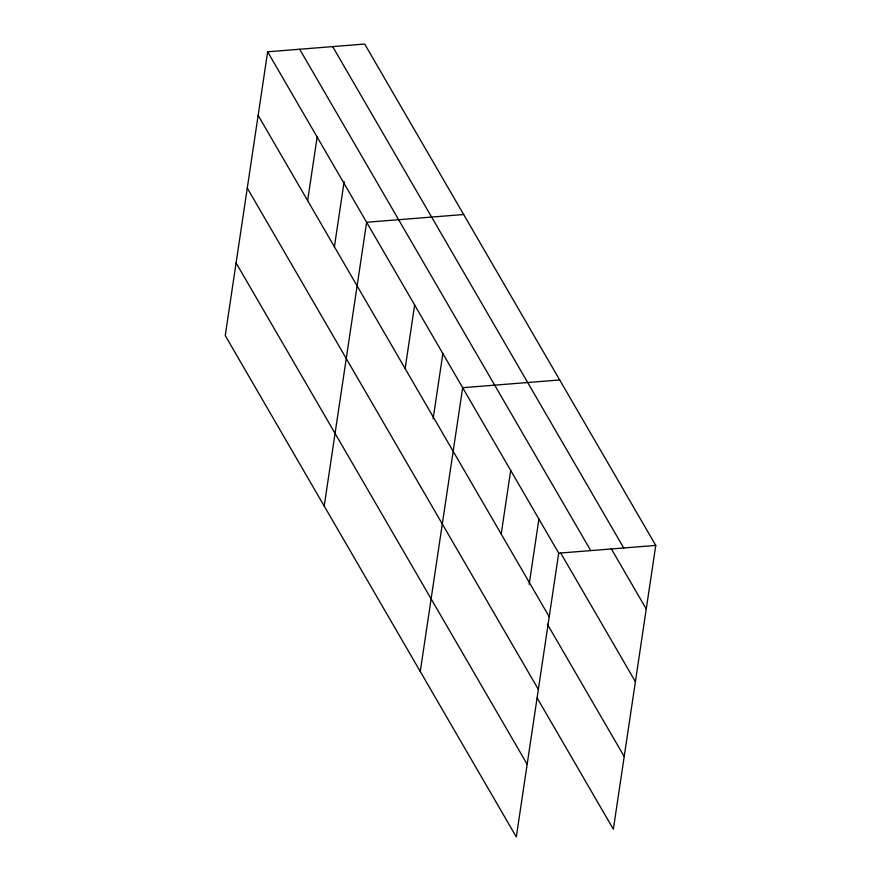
<?xml version="1.0" encoding="UTF-8"?>
<svg xmlns="http://www.w3.org/2000/svg" width="881" height="881" viewBox="0 0 881 881"><rect width="100%" height="100%" fill="white"/><g stroke="black" fill="none" stroke-linecap="round" stroke-linejoin="round"><path stroke-width="1.32" d="M267.648 51.792L225.239 335.584L516.31 836.95L558.719 553.158L267.648 51.792L364.69 44.05L655.761 545.416L613.352 829.208L537.19 698.027M307.634 200.626L317.138 137.029M334.362 247.01L344.119 181.673M324.208 506.046L366.617 222.265L463.659 214.512M405.139 368.588L414.643 304.991M433.122 418.838L442.879 353.501M420.259 671.498L462.668 387.706L559.71 379.964M501.19 534.04L510.694 470.432M529.173 584.29L538.93 518.953M558.719 553.158L655.761 545.416M332.666 46.605L623.737 547.971M611.26 548.753L646.258 609.024M299.672 49.237L590.744 550.603M560.613 552.872L635.399 681.685M258.144 115.4L549.215 616.766M547.365 624.188L624.211 756.548M247.286 188.06L538.357 689.427M236.097 262.923L527.168 764.29"/></g></svg>
